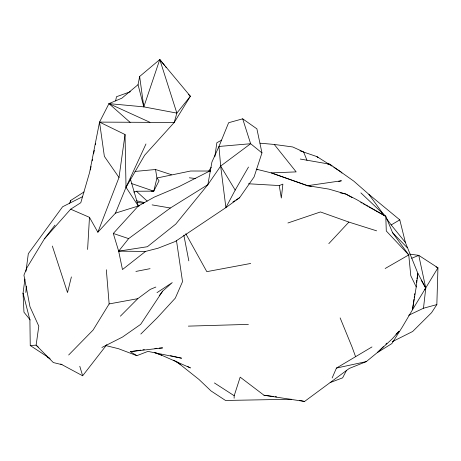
<?xml version="1.0" encoding="UTF-8"?>
<svg xmlns="http://www.w3.org/2000/svg" width="461" height="461" viewBox="0 0 461 461"><rect width="100%" height="100%" fill="white"/><g stroke="black" fill="none" stroke-linecap="round" stroke-linejoin="round"><path stroke-width="0.69" d="M392.253 341.722L412.687 331.471L431.559 312.696L436.844 304.594L437.95 267.812L418.761 255.359L409.656 254.115M234.107 398.229L234.194 395.728L240.181 377.15L263.986 395.238L304.554 401.456L349.271 368.443L366.282 361.614L377.254 352.653L392.259 338.835L399.065 331.211L396.022 334.202M70.637 201.872L70.717 200.46L84.023 191.96M87.602 249.459L89.474 217.338L70.671 209.19L44.429 238.844L26.905 267.783L23.937 275.148L29.977 306.744L38.799 326.169L36.119 345.162L53.326 362.553L61.97 364.663L82.646 375.784L106.773 344.719M25.839 292.51L26.329 286.229M408.63 315.295L423.486 308.236L425.774 288.113L418.761 255.359L411.742 258.252M383.339 346.672L377.254 352.653L391.815 343.624L402.263 327.114L412.468 309.804L416.225 286.944L417.827 273.246L405.392 242.474L399.791 219.862L368.875 194.34L353.8 181.144L329.874 164.208L300.278 159.045M126.187 185.904L126.02 187.304L115.469 213.138L97.865 232.211L89.474 217.338M24.934 279.038L23.05 293.133L23.96 312.178L30.167 319.911M25.972 271.287L28.323 253.671L62.604 206.77L82.456 196.743M97.865 232.211L119.007 177.479L125.046 134.531L99.541 122.107L108.963 103.627L121.888 98.17L138.035 84.691L139.643 76.491L159.777 59.544L190.376 96.245L174.212 122.482L144.639 155.224L126.02 187.304L138.288 206.009L139.654 205.744M214.803 156.815L216.86 142.726L221.701 140.132M414.013 299.258L412.468 309.804L437.95 267.812L436.014 266.902M414.22 297.852L414.427 296.446M414.635 295.04L414.837 293.634M416.49 282.386L416.796 280.276M417.003 278.87L417.827 273.246L425.774 288.113L424.408 289.785M115.625 100.953L116.46 96.724L130.446 91.704M188.278 94.292L190.376 96.245L176.863 113.106L174.212 122.482L99.541 122.107L89.578 172.535L80.796 202.713L70.671 209.19M90.344 169.948L91.053 166.444M92.183 160.837L92.465 159.437M93.595 153.836L94.303 150.332M95.433 144.725L95.715 143.325M151.646 191.511L153.767 191.142L156.936 178.009L155.547 169.504L134.981 171.446M71.392 276.911L67.513 292.562L52.347 246.059M145.526 251.424L122.465 269.552L118.667 251.159L147.393 246.716L175.762 224.092L207.865 184.671L211.916 162.053L218.963 146.465L228.627 122.724L242.693 118.823L256.892 128.838L261.957 152.902L254.092 176.932L239.622 197.694L225.89 207.606L175.255 241.501L157.962 248.243L145.526 251.424L118.667 251.159L113.291 233.462L138.288 206.009L154.21 197.147L179.024 186.607L210.418 170.685M130.158 122.396L108.963 103.627L143.815 106.871L159.777 59.544L164.56 65.433M69.392 203.75L70.717 200.46M332.139 377.98L336.444 368.068L371.975 346.937M145.964 143.982L126.02 187.304L125.046 134.531M133.765 192.104L136.427 191.252L153.767 191.142L159.068 180.77L156.936 178.009L190.589 171.014L210.573 171.025M346.563 370.258L342.638 377.836L330.168 382.584M248.496 167.043L235.191 190.093L225.89 207.606L220.663 166.075L218.963 146.465L250.628 143.723L261.957 152.902M106.33 269.766L109.142 303.926L93.076 330.076L68.666 354.993M208.556 171.354L211.219 167.251M156.999 292.654L172.241 282.622L162.647 291.156L140.668 324.354L122.499 337.049L101.898 347.49M242.693 118.823L250.628 143.723L220.663 166.075L207.865 184.671L170.368 208.009L128.631 238.619L118.667 251.159M159.218 295.749L162.647 291.156M44.429 238.844L54.963 225.158M328.802 243.656L348.896 222.087L376.625 230.834M120.384 316.177L137.77 298.67L150.303 289.37L155.87 287.036M140.812 334.052L157.103 317.94L175.307 298.134L182.527 281.642L176.465 240.463M385.874 344.177L386.888 343.18M232.943 201.947L234.764 200.789M235.98 200.016L239.622 197.694M386.56 218.589L391.187 224.939L399.791 219.862M385.148 268.515L408.746 254.927L392.582 232.69L385.782 216.359L360.877 192.877M279.239 185.558L282.881 184.135L281.337 198.04L279.239 185.558L248.502 183.772M105.408 345.479L118.483 348.706L136.848 355.667L147.923 351.397L181.565 358.203L174.656 356.635M287.923 222.986L320.453 211.956L348.896 222.087M115.469 213.138L138.288 206.009L130.325 178.776M423.486 308.236L436.844 304.594M338.662 181.432L341.399 180.781L307.689 185.679L271.275 172.887L256.241 169.175M336.444 368.068L366.282 361.614M135.897 271.437L150.061 268.671M250.703 263.456L206.816 271.656L185.812 233.744M109.142 303.926L137.77 298.67M136.848 355.667L130.296 351.651L140.83 350.141M142.933 349.841L144.339 349.64M130.296 351.651L162.606 347.899L159.091 348.141M154.873 348.435L156.982 348.291M23.615 294.406L23.05 293.133L29.907 319.992L30.247 345.537L36.119 345.162L38.257 347.058M188.353 326.129L248.393 324.388M291.398 399.249L225.515 400.465L211.063 390.968L198.904 379.391L175.9 361.113M327.742 164.214L329.874 164.208M260.085 143.187L274.266 144.449L292.695 146.961L303.592 151.905L306.986 160.336M189.373 177.813L195.781 178.534M136.865 202.367L143.74 203.232M263.986 395.238L273.846 396.529M275.257 396.714L276.663 396.898M152.113 204.891L170.368 208.009M138.035 84.691L143.815 106.871L176.863 113.106L159.777 59.544M299.759 400.407L304.554 401.456M311.152 186.44L307.689 185.679L328.912 189.114L345.773 194.035L356.555 199.55L385.782 216.359L386.289 230.99L408.746 254.927L410.791 275.747L416.225 286.944M340.235 192.819L345.773 194.035L352.025 197.527M136.41 200.754L144.719 202.644M170.512 355.69L173.278 356.318M155.547 169.504L171.429 174.707M113.291 233.462L128.631 238.619M300.03 150.828L316.984 156.631L332.024 166.162M131.373 183.466L153.767 191.142M307.902 185.904L271.275 172.887L296.169 171.89L274.266 144.449M154.389 352.452L161.725 355.241L190.405 367.93L187.322 366.293M154.493 352.463L161.725 355.241M256.558 169.256L257.86 169.798M108.963 103.627L149.946 122.298M30.247 345.537L49.287 358.001M60.702 364L61.97 364.663M360.779 202.408L362.029 203.105M363.28 203.802L364.53 204.5M365.78 205.197L367.653 206.246M368.904 206.943L385.782 216.359M173.613 360.168L180.821 364.645M333.827 167.326L341.031 171.97L341.935 173.065M214.405 382.947L234.194 395.728M47.385 357.004L50.209 358.923M136.427 191.252L147.18 201.088M392.582 232.69L407.224 247.678M316.984 156.631L317.975 157.656M165.43 66.505L166.3 67.577M391.187 224.939L405.392 242.474M368.875 194.34L384.03 215.12M119.007 177.479L104.37 156.383L99.541 122.107M220.663 166.075L235.191 190.093M421.187 280.144L425.774 288.113M340.137 317.906L352.071 347.07L355.471 356.37M79.793 366.288L82.646 375.784M183.847 235.168L188.82 260.868M139.643 76.491L143.815 106.871"/></g></svg>
